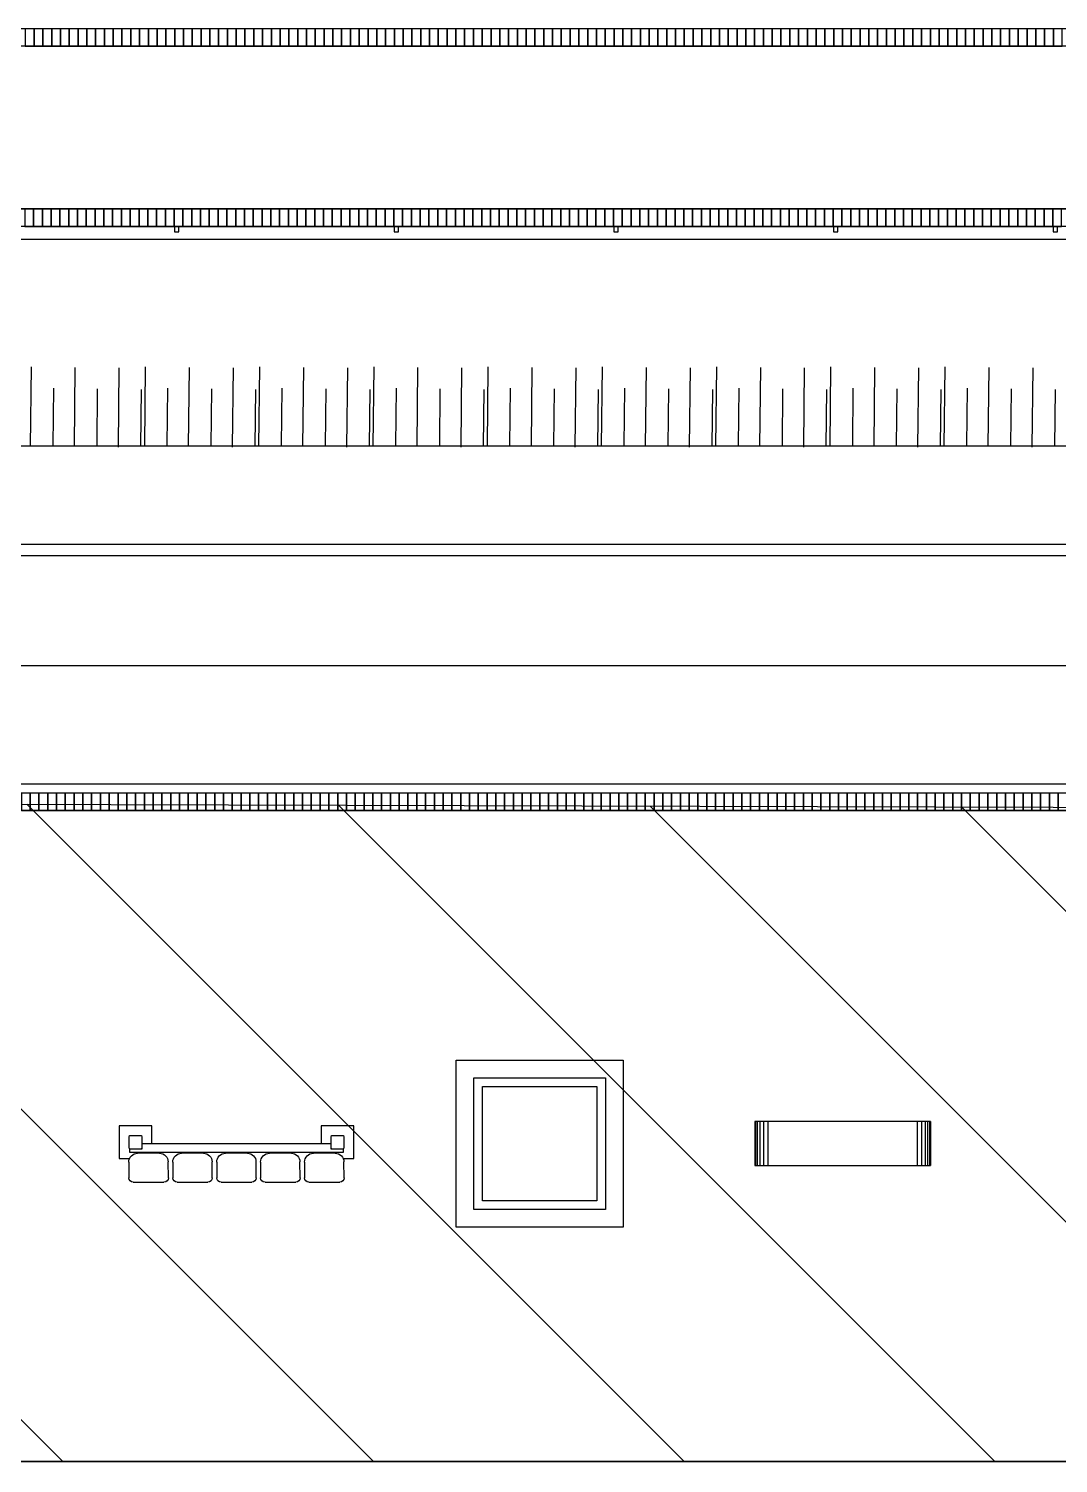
# Model space of a CAD drawing. Header units: inches. Extents: x 542650 to 544515, y 9574150 to 9574595.
# Drawn here: x 544374.35 to 544386.07, y 9574545.28 to 9574561.61 of the extents above; entities that cross this region are included whole.
import ezdxf

# ---------------------------------------------------------------- set-up
doc = ezdxf.new("R2010")
doc.units = ezdxf.units.IN
doc.header["$MEASUREMENT"] = 0
doc.layers.add('I-ARQ', color=8, linetype='Continuous')
doc.layers.add('SANIT', color=3, linetype='Continuous')

# ---------------------------------------------------------------- blocks, each defined once
blk = doc.blocks.new('BL COBERTA')
at = {"layer": 'I-ARQ'}
blk.add_line((464566.782, 9295890.46), (464566.782, 9295952.643), dxfattribs=at)
blk = doc.blocks.new('A$C14C97071')
at = {"layer": 'I-ARQ'}
for p, q in [((0, 0.5), (0, 0)), ((0.01, 0), (0.01, 0.5)), ((0.03, 0), (0.03, 0.5)), ((0.06, 0), (0.06, 0.5)), ((0.1, 0), (0.1, 0.5)), ((0.15, 0), (0.15, 0.5)), ((1.85, 0), (1.85, 0.5)), ((1.9, 0), (1.9, 0.5)), ((1.94, 0), (1.94, 0.5)), ((1.97, 0), (1.97, 0.5)), ((1.99, 0), (1.99, 0.5)), ((2, 0.5), (2, 0)), ((2, 0.5), (2, 0))]:
    blk.add_line(p, q, dxfattribs=at)
blk.add_lwpolyline([(0, 0.5), (2, 0.5), (2, 0), (0, 0)], close=True, dxfattribs=at)
blk = doc.blocks.new('TALUDE 02')
at = {"layer": 'I-ARQ'}
for p, q in [((-0.243, -0.013), (-0.253, 0.89)), ((0.257, -0.007), (0.247, 0.895)), ((0.757, -0.001), (0.747, 0.901)), ((0.5, 0.006), (0.493, 0.657)), ((-0.5, -0.006), (-0.507, 0.645)), ((0, 0), (-0.007, 0.651))]:
    blk.add_line(p, q, dxfattribs=at)
blk = doc.blocks.new('l1')
at = {"layer": 'I-ARQ'}
for p, q in [((-0.125, 0), (0.125, 0)), ((-0.05, 0), (-0.05, 0.01)), ((0.05, 0), (0.05, 0.01)), ((-0.225, -0.28), (-0.223, -0.099)), ((0.225, -0.1), (0.225, -0.28)), ((0.175, -0.33), (-0.175, -0.33))]:
    blk.add_line(p, q, dxfattribs=at)
blk.add_lwpolyline([(-0.05, 0.01), (0.05, 0.01)], dxfattribs=at)
for centre, radius, start, end in [((-0.125, -0.097), 0.0972, 89.731, 181.1149), ((0.125, -0.1), 0.1, 0.0001, 90.0001), ((-0.175, -0.28), 0.05, 180.0001, 270.0001), ((0.175, -0.28), 0.05, 270.0001, 0.0001)]:
    blk.add_arc(centre, radius, start, end, dxfattribs=at)
blk = doc.blocks.new('A$C15EC5D6D')
at = {"layer": 'I-ARQ'}
for points in [[(0.269, 2.551), (0.269, 2.67), (0.641, 2.67), (0.641, 2.3), (0.44, 2.3)], [(0.44, 0.37), (0.641, 0.37), (0.641, 0), (0.269, 0), (0.269, 0.118)]]:
    blk.add_lwpolyline(points, dxfattribs=at)
for points in [[(0.38, 2.55), (0.34, 2.55), (0.34, 0.12), (0.38, 0.12), (0.38, 0.26), (0.44, 0.26), (0.44, 2.41), (0.38, 2.41)], [(0.39, 2.41), (0.38, 2.42), (0.38, 2.55), (0.39, 2.56), (0.52, 2.56), (0.53, 2.55), (0.53, 2.42), (0.52, 2.41), (0.44, 2.41)], [(0.38, 0.25), (0.39, 0.26), (0.44, 0.26), (0.52, 0.26), (0.53, 0.25), (0.53, 0.12), (0.52, 0.11), (0.39, 0.11), (0.38, 0.12)]]:
    blk.add_lwpolyline(points, close=True, dxfattribs=at)
at = {"layer": 'I-ARQ', "rotation": 270}
for p in [(0.33, 2.335), (0.33, 1.835), (0.33, 1.335), (0.33, 0.835), (0.33, 0.335)]:
    blk.add_blockref('l1', p, dxfattribs=at)
blk = doc.blocks.new('CERCA')
blk.add_lwpolyline([(-0.025, 0), (0.025, 0), (0.025, -0.06), (-0.025, -0.06)], close=True)
blk = doc.blocks.new('PISO TIJOLINHO')
at = {"layer": 'I-ARQ'}
blk.add_lwpolyline([(-0.05, 0), (-0.05, 0.2), (0.05, 0.2), (0.05, 0)], close=True, dxfattribs=at)
blk = doc.blocks.new('BL PRAÇA')
at = {"layer": 'I-ARQ'}
for p, q in [((464470.316, 9296025.139), (464470.316, 9295889.644)), ((464472.566, 9296025.13), (464472.566, 9295886.806)), ((464472.566, 9296024.984), (464472.566, 9295886.687)), ((464470.516, 9296024.938), (464470.516, 9295889.407)), ((464472.366, 9296024.931), (464472.366, 9295886.687)), ((464467.816, 9296021.999), (464467.816, 9295890.228)), ((464463.666, 9296008.031), (464463.666, 9295908.031)), ((464463.866, 9296008.031), (464463.866, 9295908.031)), ((464463.966, 9296008.031), (464463.966, 9295908.031)), ((464465.316, 9296007.956), (464465.316, 9295897.468)), ((464466.566, 9296007.925), (464466.566, 9295897.468)), ((464466.696, 9296007.925), (464466.696, 9295897.468))]:
    blk.add_line(p, q, dxfattribs=at)
for points in [[(464418.306, 9295898.619), (464371.786, 9295906.647), (464368.831, 9296025.977), (464470.316, 9296025.139), (464470.316, 9295889.644), (464428.161, 9295896.919)], [(464371.933, 9295906.774), (464368.985, 9296025.826), (464470.166, 9296024.99), (464470.166, 9295889.822)], [(464418.332, 9295898.767), (464371.933, 9295906.774), (464368.985, 9296025.826), (464470.166, 9296024.99), (464470.166, 9295889.822), (464428.186, 9295897.066)]]:
    blk.add_lwpolyline(points, dxfattribs=at)
blk.add_lwpolyline([(464402.925, 9295918, -0.22074), (464380.66, 9295917.946, -0.071297), (464379.065, 9295918.979, -0.143294), (464377.036, 9295922.149, -0.071289), (464376.766, 9295924.031), (464376.766, 9296008.031, -0.405192), (464386.167, 9296017.726), (464454.256, 9296017.727, -0.405471), (464463.666, 9296008.031), (464463.666, 9295908.031, -0.292611), (464459.772, 9295901.946, -0.170288), (464454.651, 9295901.46, -0.170293), (464450.348, 9295904.278, 0.384147), (464439.642, 9295906.268, 0.384145), (464436.554, 9295895.825), (464428.023, 9295897.297), (464427.929, 9295896.755), (464470.516, 9295889.407), (464470.516, 9296024.938), (464472.366, 9296024.931)], format="xyb", dxfattribs=at)
for points in [[(464460.826, 9295959.447), (464458.926, 9295959.447), (464458.926, 9295957.547), (464460.826, 9295957.547)], [(464460.626, 9295959.247), (464459.126, 9295959.247), (464459.126, 9295957.747), (464460.626, 9295957.747)], [(464460.526, 9295959.147), (464459.226, 9295959.147), (464459.226, 9295957.847), (464460.526, 9295957.847)]]:
    blk.add_lwpolyline(points, close=True, dxfattribs=at)
for name, p, rotation in [('PISO TIJOLINHO', (464463.666, 9295964.449), 269.9999999976321), ('PISO TIJOLINHO', (464463.666, 9295964.349), 269.9999999976321), ('CERCA', (464470.316, 9295964.366), 270.00011566802), ('PISO TIJOLINHO', (464470.516, 9295964.388), 90.00011566799358), ('PISO TIJOLINHO', (464472.566, 9295964.394), 90.00011566807184), ('PISO TIJOLINHO', (464463.666, 9295964.249), 269.9999999976321), ('TALUDE 02', (464467.816, 9295963.86), 270.000115669364), ('PISO TIJOLINHO', (464470.516, 9295964.288), 90.00011566799358), ('PISO TIJOLINHO', (464470.516, 9295964.188), 90.00011566799358), ('PISO TIJOLINHO', (464472.566, 9295964.294), 90.00011566807184), ('PISO TIJOLINHO', (464472.566, 9295964.194), 90.00011566807184), ('PISO TIJOLINHO', (464463.666, 9295964.149), 269.9999999976321), ('PISO TIJOLINHO', (464463.666, 9295964.049), 269.9999999976321), ('PISO TIJOLINHO', (464470.516, 9295964.088), 90.00011566799358), ('PISO TIJOLINHO', (464472.566, 9295964.094), 90.00011566807184), ('PISO TIJOLINHO', (464472.566, 9295963.994), 90.00011566807184), ('PISO TIJOLINHO', (464463.666, 9295963.949), 269.9999999976321), ('PISO TIJOLINHO', (464463.666, 9295963.849), 269.9999999976321), ('PISO TIJOLINHO', (464470.516, 9295963.988), 90.00011566799358), ('PISO TIJOLINHO', (464470.516, 9295963.888), 90.00011566799358), ('PISO TIJOLINHO', (464472.566, 9295963.894), 90.00011566807184), ('PISO TIJOLINHO', (464463.666, 9295963.749), 269.9999999976321), ('PISO TIJOLINHO', (464470.516, 9295963.788), 90.00011566799358), ('PISO TIJOLINHO', (464470.516, 9295963.688), 90.00011566799358), ('PISO TIJOLINHO', (464472.566, 9295963.794), 90.00011566807184), ('PISO TIJOLINHO', (464472.566, 9295963.694), 90.00011566807184), ('PISO TIJOLINHO', (464463.666, 9295963.649), 269.9999999976321), ('PISO TIJOLINHO', (464463.666, 9295963.549), 269.9999999976321), ('PISO TIJOLINHO', (464470.516, 9295963.588), 90.00011566799358), ('PISO TIJOLINHO', (464472.566, 9295963.594), 90.00011566807184), ('PISO TIJOLINHO', (464463.666, 9295963.449), 269.9999999976321), ('PISO TIJOLINHO', (464463.666, 9295963.349), 269.9999999976321), ('PISO TIJOLINHO', (464470.516, 9295963.488), 90.00011566799358), ('PISO TIJOLINHO', (464470.516, 9295963.388), 90.00011566799358), ('PISO TIJOLINHO', (464472.566, 9295963.494), 90.00011566807184), ('PISO TIJOLINHO', (464472.566, 9295963.394), 90.00011566807184), ('PISO TIJOLINHO', (464463.666, 9295963.249), 269.9999999976321), ('PISO TIJOLINHO', (464470.516, 9295963.288), 90.00011566799358), ('PISO TIJOLINHO', (464470.516, 9295963.188), 90.00011566799358), ('PISO TIJOLINHO', (464472.566, 9295963.294), 90.00011566807184), ('PISO TIJOLINHO', (464472.566, 9295963.194), 90.00011566807184), ('PISO TIJOLINHO', (464463.666, 9295963.149), 269.9999999976321), ('PISO TIJOLINHO', (464463.666, 9295963.049), 269.9999999976321), ('TALUDE 02', (464467.816, 9295962.56), 270.000115669364), ('PISO TIJOLINHO', (464470.516, 9295963.088), 90.00011566799358), ('PISO TIJOLINHO', (464472.566, 9295963.094), 90.00011566807184), ('A$C14C97071', (464459.626, 9295962.947), 270), ('PISO TIJOLINHO', (464463.666, 9295962.949), 269.9999999976321), ('PISO TIJOLINHO', (464470.516, 9295962.988), 90.00011566799358), ('PISO TIJOLINHO', (464470.516, 9295962.888), 90.00011566799358), ('PISO TIJOLINHO', (464472.566, 9295962.994), 90.00011566807184), ('PISO TIJOLINHO', (464472.566, 9295962.894), 90.00011566807184), ('PISO TIJOLINHO', (464463.666, 9295962.849), 269.9999999976321), ('PISO TIJOLINHO', (464463.666, 9295962.749), 269.9999999976321), ('PISO TIJOLINHO', (464470.516, 9295962.788), 90.00011566799358), ('PISO TIJOLINHO', (464470.516, 9295962.688), 90.00011566799358), ('PISO TIJOLINHO', (464472.566, 9295962.794), 90.00011566807184), ('PISO TIJOLINHO', (464472.566, 9295962.694), 90.00011566807184), ('PISO TIJOLINHO', (464463.666, 9295962.649), 269.9999999976321), ('PISO TIJOLINHO', (464463.666, 9295962.549), 269.9999999976321), ('PISO TIJOLINHO', (464470.516, 9295962.588), 90.00011566799358), ('PISO TIJOLINHO', (464472.566, 9295962.594), 90.00011566807184), ('PISO TIJOLINHO', (464463.666, 9295962.449), 269.9999999976321), ('PISO TIJOLINHO', (464470.516, 9295962.488), 90.00011566799358), ('PISO TIJOLINHO', (464470.516, 9295962.388), 90.00011566799358), ('PISO TIJOLINHO', (464472.566, 9295962.494), 90.00011566807184), ('PISO TIJOLINHO', (464472.566, 9295962.394), 90.00011566807184), ('PISO TIJOLINHO', (464463.666, 9295962.349), 269.9999999976321), ('PISO TIJOLINHO', (464463.666, 9295962.249), 269.9999999976321), ('PISO TIJOLINHO', (464470.516, 9295962.288), 90.00011566799358), ('PISO TIJOLINHO', (464472.566, 9295962.294), 90.00011566807184), ('PISO TIJOLINHO', (464463.666, 9295962.149), 269.9999999976321), ('PISO TIJOLINHO', (464463.666, 9295962.049), 269.9999999976321), ('PISO TIJOLINHO', (464470.516, 9295962.188), 90.00011566799358), ('PISO TIJOLINHO', (464470.516, 9295962.088), 90.00011566799358), ('PISO TIJOLINHO', (464472.566, 9295962.194), 90.00011566807184), ('PISO TIJOLINHO', (464472.566, 9295962.094), 90.00011566807184), ('PISO TIJOLINHO', (464463.666, 9295961.949), 269.9999999976321), ('PISO TIJOLINHO', (464470.516, 9295961.988), 90.00011566799358), ('PISO TIJOLINHO', (464470.516, 9295961.888), 90.00011566799358), ('PISO TIJOLINHO', (464472.566, 9295961.994), 90.00011566807184), ('PISO TIJOLINHO', (464472.566, 9295961.894), 90.00011566807184), ('PISO TIJOLINHO', (464463.666, 9295961.849), 269.9999999976321), ('PISO TIJOLINHO', (464463.666, 9295961.749), 269.9999999976321), ('TALUDE 02', (464467.816, 9295961.26), 270.000115669364), ('CERCA', (464470.316, 9295961.866), 270.00011566802), ('PISO TIJOLINHO', (464470.516, 9295961.788), 90.00011566799358), ('PISO TIJOLINHO', (464472.566, 9295961.794), 90.00011566807184), ('PISO TIJOLINHO', (464463.666, 9295961.649), 269.9999999976321), ('PISO TIJOLINHO', (464463.666, 9295961.549), 269.9999999976321), ('PISO TIJOLINHO', (464470.516, 9295961.688), 90.00011566799358), ('PISO TIJOLINHO', (464470.516, 9295961.588), 90.00011566799358), ('PISO TIJOLINHO', (464472.566, 9295961.694), 90.00011566807184), ('PISO TIJOLINHO', (464472.566, 9295961.594), 90.00011566807184), ('PISO TIJOLINHO', (464463.666, 9295961.449), 269.9999999976321), ('PISO TIJOLINHO', (464470.516, 9295961.488), 90.00011566799358), ('PISO TIJOLINHO', (464470.516, 9295961.388), 90.00011566799358), ('PISO TIJOLINHO', (464472.566, 9295961.494), 90.00011566807184), ('PISO TIJOLINHO', (464472.566, 9295961.394), 90.00011566807184), ('PISO TIJOLINHO', (464463.666, 9295961.349), 269.9999999976321), ('PISO TIJOLINHO', (464463.666, 9295961.249), 269.9999999976321), ('PISO TIJOLINHO', (464470.516, 9295961.288), 90.00011566799358), ('PISO TIJOLINHO', (464472.566, 9295961.294), 90.00011566807184), ('PISO TIJOLINHO', (464463.666, 9295961.149), 269.9999999976321), ('PISO TIJOLINHO', (464470.516, 9295961.188), 90.00011566799358), ('PISO TIJOLINHO', (464470.516, 9295961.088), 90.00011566799358), ('PISO TIJOLINHO', (464472.566, 9295961.194), 90.00011566807184), ('PISO TIJOLINHO', (464472.566, 9295961.094), 90.00011566807184), ('PISO TIJOLINHO', (464463.666, 9295961.049), 269.9999999976321), ('PISO TIJOLINHO', (464463.666, 9295960.949), 269.9999999976321), ('PISO TIJOLINHO', (464470.516, 9295960.988), 90.00011566799358), ('PISO TIJOLINHO', (464472.566, 9295960.994), 90.00011566807184), ('PISO TIJOLINHO', (464472.566, 9295960.894), 90.00011566807184), ('PISO TIJOLINHO', (464463.666, 9295960.849), 269.9999999976321), ('PISO TIJOLINHO', (464463.666, 9295960.749), 269.9999999976321), ('PISO TIJOLINHO', (464470.516, 9295960.888), 90.00011566799358), ('PISO TIJOLINHO', (464470.516, 9295960.788), 90.00011566799358), ('PISO TIJOLINHO', (464472.566, 9295960.794), 90.00011566807184), ('PISO TIJOLINHO', (464463.666, 9295960.649), 269.9999999976321), ('PISO TIJOLINHO', (464470.516, 9295960.688), 90.00011566799358), ('PISO TIJOLINHO', (464470.516, 9295960.588), 90.00011566799358), ('PISO TIJOLINHO', (464472.566, 9295960.694), 90.00011566807184), ('PISO TIJOLINHO', (464472.566, 9295960.594), 90.00011566807184), ('PISO TIJOLINHO', (464463.666, 9295960.549), 269.9999999976321), ('PISO TIJOLINHO', (464463.666, 9295960.449), 269.9999999976321), ('TALUDE 02', (464467.816, 9295959.96), 270.000115669364), ('PISO TIJOLINHO', (464470.516, 9295960.488), 90.00011566799358), ('PISO TIJOLINHO', (464472.566, 9295960.494), 90.00011566807184), ('PISO TIJOLINHO', (464463.666, 9295960.349), 269.9999999976321), ('PISO TIJOLINHO', (464463.666, 9295960.249), 269.9999999976321), ('PISO TIJOLINHO', (464470.516, 9295960.388), 90.00011566799358), ('PISO TIJOLINHO', (464470.516, 9295960.288), 90.00011566799358), ('PISO TIJOLINHO', (464472.566, 9295960.394), 90.00011566807184), ('PISO TIJOLINHO', (464472.566, 9295960.294), 90.00011566807184), ('PISO TIJOLINHO', (464463.666, 9295960.149), 269.9999999976321), ('PISO TIJOLINHO', (464470.516, 9295960.188), 90.00011566799358), ('PISO TIJOLINHO', (464470.516, 9295960.088), 90.00011566799358), ('PISO TIJOLINHO', (464472.566, 9295960.194), 90.00011566807184), ('PISO TIJOLINHO', (464472.566, 9295960.094), 90.00011566807184), ('PISO TIJOLINHO', (464463.666, 9295960.049), 269.9999999976321), ('PISO TIJOLINHO', (464463.666, 9295959.949), 269.9999999976321), ('PISO TIJOLINHO', (464470.516, 9295959.988), 90.00011566799358), ('PISO TIJOLINHO', (464472.566, 9295959.994), 90.00011566807184), ('PISO TIJOLINHO', (464463.666, 9295959.849), 269.9999999976321), ('PISO TIJOLINHO', (464463.666, 9295959.749), 269.9999999976321), ('PISO TIJOLINHO', (464470.516, 9295959.888), 90.00011566799358), ('PISO TIJOLINHO', (464470.516, 9295959.788), 90.00011566799358), ('PISO TIJOLINHO', (464472.566, 9295959.894), 90.00011566807184), ('PISO TIJOLINHO', (464472.566, 9295959.794), 90.00011566807184), ('PISO TIJOLINHO', (464463.666, 9295959.649), 269.9999999976321), ('PISO TIJOLINHO', (464470.516, 9295959.688), 90.00011566799358), ('PISO TIJOLINHO', (464470.516, 9295959.588), 90.00011566799358), ('PISO TIJOLINHO', (464472.566, 9295959.694), 90.00011566807184), ('PISO TIJOLINHO', (464472.566, 9295959.594), 90.00011566807184), ('PISO TIJOLINHO', (464463.666, 9295959.549), 269.9999999976321), ('PISO TIJOLINHO', (464463.666, 9295959.449), 269.9999999976321), ('PISO TIJOLINHO', (464470.516, 9295959.488), 90.00011566799358), ('PISO TIJOLINHO', (464472.566, 9295959.494), 90.00011566807184), ('PISO TIJOLINHO', (464463.666, 9295959.349), 269.9999999976321), ('CERCA', (464470.316, 9295959.366), 270.00011566802), ('PISO TIJOLINHO', (464470.516, 9295959.388), 90.00011566799358), ('PISO TIJOLINHO', (464470.516, 9295959.288), 90.00011566799358), ('PISO TIJOLINHO', (464472.566, 9295959.394), 90.00011566807184), ('PISO TIJOLINHO', (464472.566, 9295959.294), 90.00011566807184), ('PISO TIJOLINHO', (464463.666, 9295959.249), 269.9999999976321), ('PISO TIJOLINHO', (464463.666, 9295959.149), 269.9999999976321), ('TALUDE 02', (464467.816, 9295958.66), 270.000115669364), ('PISO TIJOLINHO', (464470.516, 9295959.188), 90.00011566799358), ('PISO TIJOLINHO', (464472.566, 9295959.194), 90.00011566807184), ('PISO TIJOLINHO', (464472.566, 9295959.094), 90.00011566807184), ('PISO TIJOLINHO', (464463.666, 9295959.049), 269.9999999976321), ('PISO TIJOLINHO', (464463.666, 9295958.949), 269.9999999976321), ('PISO TIJOLINHO', (464470.516, 9295959.088), 90.00011566799358), ('PISO TIJOLINHO', (464470.516, 9295958.988), 90.00011566799358), ('PISO TIJOLINHO', (464472.566, 9295958.994), 90.00011566807184), ('PISO TIJOLINHO', (464463.666, 9295958.849), 269.9999999976321), ('PISO TIJOLINHO', (464470.516, 9295958.888), 90.00011566799358), ('PISO TIJOLINHO', (464470.516, 9295958.788), 90.00011566799358), ('PISO TIJOLINHO', (464472.566, 9295958.894), 90.00011566807184), ('PISO TIJOLINHO', (464472.566, 9295958.794), 90.00011566807184), ('PISO TIJOLINHO', (464463.666, 9295958.749), 269.9999999976321), ('PISO TIJOLINHO', (464463.666, 9295958.649), 269.9999999976321), ('PISO TIJOLINHO', (464470.516, 9295958.688), 90.00011566799358), ('PISO TIJOLINHO', (464472.566, 9295958.694), 90.00011566807184), ('PISO TIJOLINHO', (464463.666, 9295958.549), 269.9999999976321), ('PISO TIJOLINHO', (464463.666, 9295958.449), 269.9999999976321), ('PISO TIJOLINHO', (464470.516, 9295958.588), 90.00011566799358), ('PISO TIJOLINHO', (464470.516, 9295958.488), 90.00011566799358), ('PISO TIJOLINHO', (464472.566, 9295958.594), 90.00011566807184), ('PISO TIJOLINHO', (464472.566, 9295958.494), 90.00011566807184), ('PISO TIJOLINHO', (464463.666, 9295958.349), 269.9999999976321), ('PISO TIJOLINHO', (464470.516, 9295958.388), 90.00011566799358), ('PISO TIJOLINHO', (464470.516, 9295958.288), 90.00011566799358), ('PISO TIJOLINHO', (464472.566, 9295958.394), 90.00011566807184), ('PISO TIJOLINHO', (464472.566, 9295958.294), 90.00011566807184), ('PISO TIJOLINHO', (464463.666, 9295958.249), 269.9999999976321), ('PISO TIJOLINHO', (464463.666, 9295958.149), 269.9999999976321), ('PISO TIJOLINHO', (464470.516, 9295958.188), 90.00011566799358), ('PISO TIJOLINHO', (464472.566, 9295958.194), 90.00011566807184), ('PISO TIJOLINHO', (464463.666, 9295958.049), 269.9999999976321), ('PISO TIJOLINHO', (464470.516, 9295958.088), 90.00011566799358), ('PISO TIJOLINHO', (464470.516, 9295957.988), 90.00011566799358), ('PISO TIJOLINHO', (464472.566, 9295958.094), 90.00011566807184), ('PISO TIJOLINHO', (464472.566, 9295957.994), 90.00011566807184), ('PISO TIJOLINHO', (464463.666, 9295957.949), 269.9999999976321), ('PISO TIJOLINHO', (464463.666, 9295957.849), 269.9999999976321), ('TALUDE 02', (464467.816, 9295957.36), 270.000115669364), ('PISO TIJOLINHO', (464470.516, 9295957.888), 90.00011566799358), ('PISO TIJOLINHO', (464470.516, 9295957.788), 90.00011566799358), ('PISO TIJOLINHO', (464472.566, 9295957.894), 90.00011566807184), ('PISO TIJOLINHO', (464472.566, 9295957.794), 90.00011566807184), ('PISO TIJOLINHO', (464463.666, 9295957.749), 269.9999999976321), ('PISO TIJOLINHO', (464463.666, 9295957.649), 269.9999999976321), ('PISO TIJOLINHO', (464470.516, 9295957.688), 90.00011566799358), ('PISO TIJOLINHO', (464472.566, 9295957.694), 90.00011566807184), ('PISO TIJOLINHO', (464463.666, 9295957.549), 269.9999999976321), ('PISO TIJOLINHO', (464470.516, 9295957.588), 90.00011566799358), ('PISO TIJOLINHO', (464470.516, 9295957.488), 90.00011566799358), ('PISO TIJOLINHO', (464472.566, 9295957.594), 90.00011566807184), ('PISO TIJOLINHO', (464472.566, 9295957.494), 90.00011566807184), ('PISO TIJOLINHO', (464463.666, 9295957.449), 269.9999999976321), ('PISO TIJOLINHO', (464463.666, 9295957.349), 269.9999999976321), ('PISO TIJOLINHO', (464470.516, 9295957.388), 90.00011566799358), ('PISO TIJOLINHO', (464472.566, 9295957.394), 90.00011566807184), ('PISO TIJOLINHO', (464463.666, 9295957.249), 269.9999999976321), ('PISO TIJOLINHO', (464463.666, 9295957.149), 269.9999999976321), ('PISO TIJOLINHO', (464470.516, 9295957.288), 90.00011566799358), ('PISO TIJOLINHO', (464470.516, 9295957.188), 90.00011566799358), ('PISO TIJOLINHO', (464472.566, 9295957.294), 90.00011566807184), ('PISO TIJOLINHO', (464472.566, 9295957.194), 90.00011566807184), ('PISO TIJOLINHO', (464463.666, 9295957.049), 269.9999999976321), ('PISO TIJOLINHO', (464470.516, 9295957.088), 90.00011566799358), ('PISO TIJOLINHO', (464470.516, 9295956.988), 90.00011566799358), ('PISO TIJOLINHO', (464472.566, 9295957.094), 90.00011566807184), ('PISO TIJOLINHO', (464472.566, 9295956.994), 90.00011566807184), ('PISO TIJOLINHO', (464463.666, 9295956.949), 269.9999999976321), ('PISO TIJOLINHO', (464463.666, 9295956.849), 269.9999999976321), ('CERCA', (464470.316, 9295956.866), 270.00011566802), ('PISO TIJOLINHO', (464470.516, 9295956.888), 90.00011566799358), ('PISO TIJOLINHO', (464472.566, 9295956.894), 90.00011566807184), ('PISO TIJOLINHO', (464463.666, 9295956.749), 269.9999999976321), ('PISO TIJOLINHO', (464463.666, 9295956.649), 269.9999999976321), ('PISO TIJOLINHO', (464470.516, 9295956.788), 90.00011566799358), ('PISO TIJOLINHO', (464470.516, 9295956.688), 90.00011566799358), ('PISO TIJOLINHO', (464472.566, 9295956.794), 90.00011566807184), ('PISO TIJOLINHO', (464472.566, 9295956.694), 90.00011566807184), ('PISO TIJOLINHO', (464463.666, 9295956.549), 269.9999999976321), ('TALUDE 02', (464467.816, 9295956.06), 270.000115669364), ('PISO TIJOLINHO', (464470.516, 9295956.588), 90.00011566799358), ('PISO TIJOLINHO', (464470.516, 9295956.488), 90.00011566799358), ('PISO TIJOLINHO', (464472.566, 9295956.594), 90.00011566807184), ('PISO TIJOLINHO', (464472.566, 9295956.494), 90.00011566807184), ('PISO TIJOLINHO', (464463.666, 9295956.449), 269.9999999976321), ('PISO TIJOLINHO', (464463.666, 9295956.349), 269.9999999976321), ('PISO TIJOLINHO', (464470.516, 9295956.388), 90.00011566799358), ('PISO TIJOLINHO', (464472.566, 9295956.394), 90.00011566807184), ('PISO TIJOLINHO', (464463.666, 9295956.249), 269.9999999976321), ('PISO TIJOLINHO', (464470.516, 9295956.288), 90.00011566799358), ('PISO TIJOLINHO', (464470.516, 9295956.188), 90.00011566799358), ('PISO TIJOLINHO', (464472.566, 9295956.294), 90.00011566807184), ('PISO TIJOLINHO', (464472.566, 9295956.194), 90.00011566807184), ('PISO TIJOLINHO', (464463.666, 9295956.149), 269.9999999976321), ('PISO TIJOLINHO', (464463.666, 9295956.049), 269.9999999976321), ('PISO TIJOLINHO', (464470.516, 9295956.088), 90.00011566799358), ('PISO TIJOLINHO', (464472.566, 9295956.094), 90.00011566807184), ('PISO TIJOLINHO', (464472.566, 9295955.994), 90.00011566807184), ('PISO TIJOLINHO', (464463.666, 9295955.949), 269.9999999976321), ('PISO TIJOLINHO', (464463.666, 9295955.849), 269.9999999976321), ('PISO TIJOLINHO', (464470.516, 9295955.988), 90.00011566799358), ('PISO TIJOLINHO', (464470.516, 9295955.888), 90.00011566799358), ('PISO TIJOLINHO', (464472.566, 9295955.894), 90.00011566807184), ('PISO TIJOLINHO', (464463.666, 9295955.749), 269.9999999976321), ('PISO TIJOLINHO', (464470.516, 9295955.788), 90.00011566799358), ('PISO TIJOLINHO', (464470.516, 9295955.688), 90.00011566799358), ('PISO TIJOLINHO', (464472.566, 9295955.794), 90.00011566799601), ('PISO TIJOLINHO', (464472.566, 9295955.694), 90.00011566799601), ('PISO TIJOLINHO', (464463.666, 9295955.649), 269.9999999976321), ('PISO TIJOLINHO', (464463.666, 9295955.549), 269.9999999976321), ('PISO TIJOLINHO', (464470.516, 9295955.588), 90.00011566799358), ('PISO TIJOLINHO', (464472.566, 9295955.594), 90.00011566799601), ('PISO TIJOLINHO', (464463.666, 9295955.449), 269.9999999976321), ('PISO TIJOLINHO', (464463.666, 9295955.349), 269.9999999976321), ('PISO TIJOLINHO', (464470.516, 9295955.488), 90.00011566799358), ('PISO TIJOLINHO', (464470.516, 9295955.388), 90.00011566799358), ('PISO TIJOLINHO', (464472.566, 9295955.494), 90.00011566799601), ('PISO TIJOLINHO', (464472.566, 9295955.394), 90.00011566799601), ('PISO TIJOLINHO', (464463.666, 9295955.249), 269.9999999976321), ('TALUDE 02', (464467.816, 9295954.76), 270.000115669364), ('PISO TIJOLINHO', (464470.516, 9295955.288), 90.00011566799358), ('PISO TIJOLINHO', (464470.516, 9295955.188), 90.00011566799358), ('PISO TIJOLINHO', (464472.566, 9295955.294), 90.00011566799601), ('PISO TIJOLINHO', (464472.566, 9295955.194), 90.00011566799601), ('PISO TIJOLINHO', (464463.666, 9295955.149), 269.9999999976321), ('PISO TIJOLINHO', (464463.666, 9295955.049), 269.9999999976321), ('PISO TIJOLINHO', (464470.516, 9295955.088), 90.00011566799358), ('PISO TIJOLINHO', (464472.566, 9295955.094), 90.00011566799601), ('PISO TIJOLINHO', (464463.666, 9295954.949), 269.9999999976321), ('PISO TIJOLINHO', (464463.666, 9295954.849), 269.9999999976321), ('PISO TIJOLINHO', (464470.516, 9295954.988), 90.00011566799358), ('PISO TIJOLINHO', (464470.516, 9295954.888), 90.00011566799358), ('PISO TIJOLINHO', (464472.566, 9295954.994), 90.00011566799601), ('PISO TIJOLINHO', (464472.566, 9295954.894), 90.00011566799601), ('PISO TIJOLINHO', (464463.666, 9295954.749), 269.9999999976321), ('PISO TIJOLINHO', (464470.516, 9295954.788), 90.00011566799358), ('PISO TIJOLINHO', (464470.516, 9295954.688), 90.00011566799358), ('PISO TIJOLINHO', (464472.566, 9295954.794), 90.00011566799601), ('PISO TIJOLINHO', (464472.566, 9295954.694), 90.00011566799601), ('PISO TIJOLINHO', (464463.666, 9295954.649), 269.9999999976321), ('PISO TIJOLINHO', (464463.666, 9295954.549), 269.9999999976321), ('PISO TIJOLINHO', (464470.516, 9295954.588), 90.00011566799358), ('PISO TIJOLINHO', (464472.566, 9295954.594), 90.00011566799601), ('PISO TIJOLINHO', (464463.666, 9295954.449), 269.9999999976321), ('PISO TIJOLINHO', (464470.516, 9295954.488), 90.00011566799358), ('PISO TIJOLINHO', (464470.516, 9295954.388), 90.00011566799358), ('PISO TIJOLINHO', (464472.566, 9295954.494), 90.00011566799601), ('PISO TIJOLINHO', (464472.566, 9295954.394), 90.00011566799601), ('PISO TIJOLINHO', (464463.666, 9295954.349), 269.9999999976321), ('PISO TIJOLINHO', (464463.666, 9295954.249), 269.9999999976321), ('CERCA', (464470.316, 9295954.366), 270.00011566802), ('PISO TIJOLINHO', (464470.516, 9295954.288), 90.00011566799358), ('PISO TIJOLINHO', (464472.566, 9295954.294), 90.00011566799601), ('PISO TIJOLINHO', (464463.666, 9295954.149), 269.9999999976321), ('PISO TIJOLINHO', (464463.666, 9295954.049), 269.9999999976321), ('PISO TIJOLINHO', (464470.516, 9295954.188), 90.00011566799358), ('PISO TIJOLINHO', (464470.516, 9295954.088), 90.00011566799358), ('PISO TIJOLINHO', (464472.566, 9295954.194), 90.00011566799601), ('PISO TIJOLINHO', (464472.566, 9295954.094), 90.00011566799601), ('PISO TIJOLINHO', (464463.666, 9295953.949), 269.9999999976321), ('TALUDE 02', (464467.816, 9295953.46), 270.000115669364), ('PISO TIJOLINHO', (464470.516, 9295953.988), 90.00011566799358), ('PISO TIJOLINHO', (464470.516, 9295953.888), 90.00011566799358), ('PISO TIJOLINHO', (464472.566, 9295953.994), 90.00011566799601), ('PISO TIJOLINHO', (464472.566, 9295953.894), 90.00011566799601), ('PISO TIJOLINHO', (464463.666, 9295953.849), 269.9999999976321), ('PISO TIJOLINHO', (464463.666, 9295953.749), 269.9999999976321), ('PISO TIJOLINHO', (464470.516, 9295953.788), 90.00011566799358), ('PISO TIJOLINHO', (464472.566, 9295953.794), 90.00011566799601), ('PISO TIJOLINHO', (464463.666, 9295953.649), 269.9999999976321), ('PISO TIJOLINHO', (464463.666, 9295953.549), 269.9999999976321), ('PISO TIJOLINHO', (464470.516, 9295953.688), 90.00011566799358), ('PISO TIJOLINHO', (464470.516, 9295953.588), 90.00011566799358), ('PISO TIJOLINHO', (464472.566, 9295953.694), 90.00011566799601), ('PISO TIJOLINHO', (464472.566, 9295953.594), 90.00011566799601), ('PISO TIJOLINHO', (464463.666, 9295953.449), 269.9999999976321), ('PISO TIJOLINHO', (464470.516, 9295953.488), 90.00011566799358), ('PISO TIJOLINHO', (464470.516, 9295953.388), 90.00011566799358), ('PISO TIJOLINHO', (464472.566, 9295953.494), 90.00011566799601), ('PISO TIJOLINHO', (464472.566, 9295953.394), 90.00011566799601), ('PISO TIJOLINHO', (464463.666, 9295953.349), 269.9999999976321), ('PISO TIJOLINHO', (464463.666, 9295953.249), 269.9999999976321), ('PISO TIJOLINHO', (464470.516, 9295953.288), 90.00011566799358), ('PISO TIJOLINHO', (464472.566, 9295953.294), 90.00011566799601), ('PISO TIJOLINHO', (464463.666, 9295953.149), 269.9999999976321), ('PISO TIJOLINHO', (464470.516, 9295953.188), 90.00011566799358), ('PISO TIJOLINHO', (464470.516, 9295953.088), 90.00011566799358), ('PISO TIJOLINHO', (464472.566, 9295953.194), 90.00011566799601), ('PISO TIJOLINHO', (464472.566, 9295953.094), 90.00011566799601), ('PISO TIJOLINHO', (464463.666, 9295953.049), 269.9999999976321), ('PISO TIJOLINHO', (464463.666, 9295952.949), 269.9999999976321), ('PISO TIJOLINHO', (464470.516, 9295952.988), 90.00011566799358), ('PISO TIJOLINHO', (464472.566, 9295952.994), 90.00011566799601), ('PISO TIJOLINHO', (464472.566, 9295952.894), 90.00011566799601), ('PISO TIJOLINHO', (464463.666, 9295952.849), 269.9999999976321), ('PISO TIJOLINHO', (464463.666, 9295952.749), 269.9999999976321), ('PISO TIJOLINHO', (464470.516, 9295952.888), 90.00011566799358), ('PISO TIJOLINHO', (464470.516, 9295952.788), 90.00011566799358), ('PISO TIJOLINHO', (464472.566, 9295952.794), 90.00011566799601), ('PISO TIJOLINHO', (464463.666, 9295952.649), 269.9999999976321), ('PISO TIJOLINHO', (464470.516, 9295952.688), 90.00011566799358), ('PISO TIJOLINHO', (464472.566, 9295952.694), 90.00011566799601)]:
    blk.add_blockref(name, p, dxfattribs=dict(at, rotation=rotation))
blk.add_blockref('A$C15EC5D6D', (464459.436, 9295953.712), dxfattribs=at)

msp = doc.modelspace()

# ---------------------------------------------------------------- block references
at = {"layer": 'I-ARQ', "xscale": -1, "rotation": 270}
msp.add_blockref('BL COBERTA', (-8751553.21, 9109978.515), dxfattribs=at)

# ---------------------------------------------------------------- next in the draw order: block references
msp.add_blockref('BL PRAÇA', (-8751578.329, 9110089.041), dxfattribs=at)

# ---------------------------------------------------------------- next in the draw order: hatches: boundary and pattern name
h = msp.add_hatch()
h.set_pattern_fill('ANSI31', color=256, scale=20, angle=270, style=0)
h.set_pattern_definition([(315, (1179.8033, 467.0157), (1.76776695297, 1.76776695297), [])])
h.paths.add_polyline_path([(544399.419, 9574552.707), (544399.419, 9574545.297), (544337.251, 9574545.297), (544337.251, 9574515.297), (544349.117, 9574503.027), (544349.117, 9574465.807), (544345.701, 9574465.807), (544340.077, 9574468.867), (544337.882, 9574474.75), (544337.188, 9574480.484), (544337.547, 9574485.129), (544338.304, 9574488.383), (544339.35, 9574491.251), (544340.369, 9574494.134), (544340.508, 9574496.862), (544340.002, 9574499.181), (544338.598, 9574501.795), (544337.316, 9574503.184), (544335.764, 9574504.309), (544332.561, 9574505.68), (544331.243, 9574505.814), (544328.872, 9574505.606), (544326.723, 9574504.883), (544325.819, 9574504.399), (544325.047, 9574503.881), (544322.803, 9574501.553), (544322.588, 9574501.226), (544321.912, 9574498.826), (544317.231, 9574525.955), (544318.163, 9574525.526), (544318.53, 9574525.408), (544319.036, 9574525.248), (544319.638, 9574525.118), (544320.282, 9574525.033), (544321.265, 9574525.004), (544322.322, 9574525.11), (544322.99, 9574525.252), (544324.808, 9574525.971), (544325.547, 9574526.429), (544326.164, 9574526.907), (544327.307, 9574528.115), (544328.211, 9574529.616), (544328.592, 9574530.619), (544328.934, 9574532.73), (544328.786, 9574534.476), (544327.757, 9574537.095), (544327.432, 9574537.582), (544325.955, 9574539.13), (544324.482, 9574540.538), (544323.306, 9574542.516), (544322.831, 9574544.136), (544322.727, 9574546.179), (544322.833, 9574546.992), (544323.253, 9574548.47), (544324.459, 9574550.493), (544326.546, 9574552.144), (544327.69, 9574552.608), (544329.701, 9574552.907)])

# ---------------------------------------------------------------- next in the draw order: linework, layer by layer
at = {"layer": 'SANIT'}
for points in [[(544329.701, 9574552.907), (544399.419, 9574552.707)], [(544399.419, 9574552.707), (544399.419, 9574545.297), (544337.251, 9574545.297)]]:
    msp.add_lwpolyline(points, dxfattribs=at)

doc.saveas('drawing.dxf')
